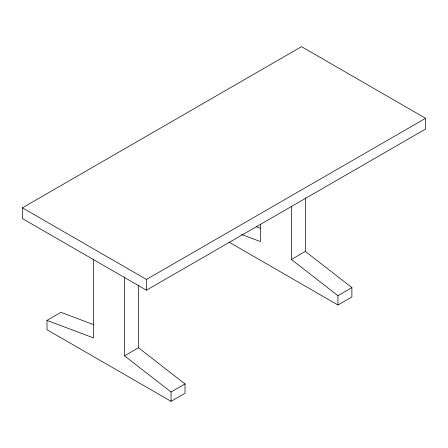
<?xml version="1.0" encoding="UTF-8"?>
<svg xmlns="http://www.w3.org/2000/svg" width="448" height="448" viewBox="0 0 448 448"><rect width="100%" height="100%" fill="white"/><g stroke="black" fill="none" stroke-linecap="round" stroke-linejoin="round"><path stroke-width="0.67" d="M22.4 207.822L301.538 46.665L425.6 118.289L425.6 129.03L146.462 290.192L22.4 218.568L22.4 207.822L146.462 279.446L425.6 118.289M138.494 285.046L138.494 347.766L185.018 383.953L185.018 393.282L171.058 401.335L46.995 329.711L46.995 320.382L60.956 312.329L93.906 324.744M171.058 401.335L171.058 392.011L124.538 355.824L138.494 347.766M305.362 251.423L351.887 287.61L351.887 296.94L337.932 304.998L337.932 295.669L291.407 259.482L305.362 251.423L305.362 197.764M171.058 392.011L185.018 383.953M337.932 295.669L351.887 287.61M256.256 226.699L260.781 228.402M241.651 234.511L260.389 241.573L260.389 224.151M46.995 320.382L93.52 337.915L93.52 259.168M228.995 242.105L337.932 304.998M291.407 206.517L291.407 259.482M146.462 279.446L146.462 290.192M124.538 277.071L124.538 355.824"/></g></svg>
